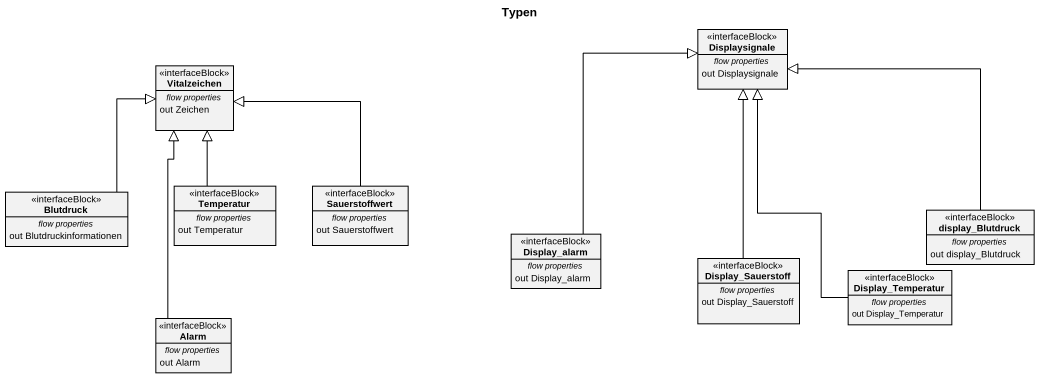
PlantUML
@startuml
title Typen
hide circle
hide empty members
class Vitalzeichen <<interfaceBlock>> {
  -- flow properties --
  out Zeichen
}
class Displaysignale <<interfaceBlock>> {
  -- flow properties --
  out Displaysignale
}
class Blutdruck <<interfaceBlock>> {
  -- flow properties --
  out Blutdruckinformationen
}
class Temperatur <<interfaceBlock>> {
  -- flow properties --
  out Temperatur
}
class Sauerstoffwert <<interfaceBlock>> {
  -- flow properties --
  out Sauerstoffwert
}
class display_Blutdruck <<interfaceBlock>> {
  -- flow properties --
  out display_Blutdruck
}
class Display_alarm <<interfaceBlock>> {
  -- flow properties --
  out Display_alarm
}
class Display_Sauerstoff <<interfaceBlock>> {
  -- flow properties --
  out Display_Sauerstoff
}
class Display_Temperatur <<interfaceBlock>> {
  -- flow properties --
  out Display_Temperatur
}
class Alarm <<interfaceBlock>> {
  -- flow properties --
  out Alarm
}
Blutdruck -up-|> Vitalzeichen
Temperatur -up-|> Vitalzeichen
Sauerstoffwert -up-|> Vitalzeichen
display_Blutdruck -up-|> Displaysignale
Display_alarm -up-|> Displaysignale
Display_Sauerstoff -up-|> Displaysignale
Display_Temperatur -up-|> Displaysignale
Alarm -up-|> Vitalzeichen
@enduml
